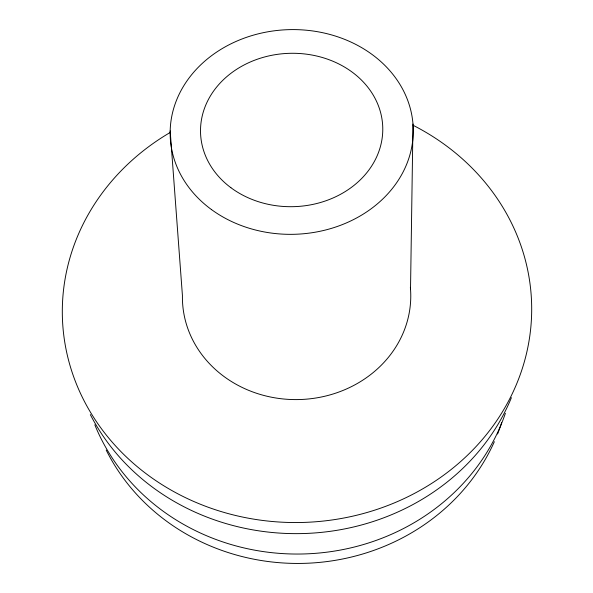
<?xml version="1.0" encoding="UTF-8"?>
<svg xmlns="http://www.w3.org/2000/svg" width="593" height="593" viewBox="0 0 593 593"><rect width="100%" height="100%" fill="white"/><g stroke="black" fill="none" stroke-linecap="round" stroke-linejoin="round"><path stroke-width="0.89" d="M410.519 289.184L412.987 124.041M170.169 130.89L182.429 295.596A114.19 102.945 -1.7 0 0 300.466 399.512A114.19 102.945 -1.7 0 0 410.363 287.346M413.225 125.353A234.709 212.183 -1.7 0 1 479.759 442.474A234.709 212.183 -1.7 0 1 122.521 453.208A234.709 212.183 -1.7 0 1 169.85 132.669M511.411 397.658A228.542 207.913 -1.7 0 1 306.255 533.441A228.542 207.913 -1.7 0 1 90.314 414.574M501.634 422.727A211.842 196.001 -1.7 0 1 497.579 434.024M494.347 441.703A211.842 196.001 -1.7 0 1 302.645 563.387A211.842 196.001 -1.7 0 1 106.206 450.065M505.384 413.284A217.127 199.826 -1.7 0 1 303.838 553.951A217.127 199.826 -1.7 0 1 94.813 424.796M230.862 187.67A91.144 76.697 -1.7 0 0 380.839 144.959A91.144 76.697 -1.7 0 0 263.24 57.351A91.144 76.697 -1.7 0 0 230.862 187.67M211.597 209.655A121.572 102.352 -1.7 0 0 410.942 150.859A121.572 102.352 -1.7 0 0 252.574 35.387A121.572 102.352 -1.7 0 0 211.597 209.655"/></g></svg>
